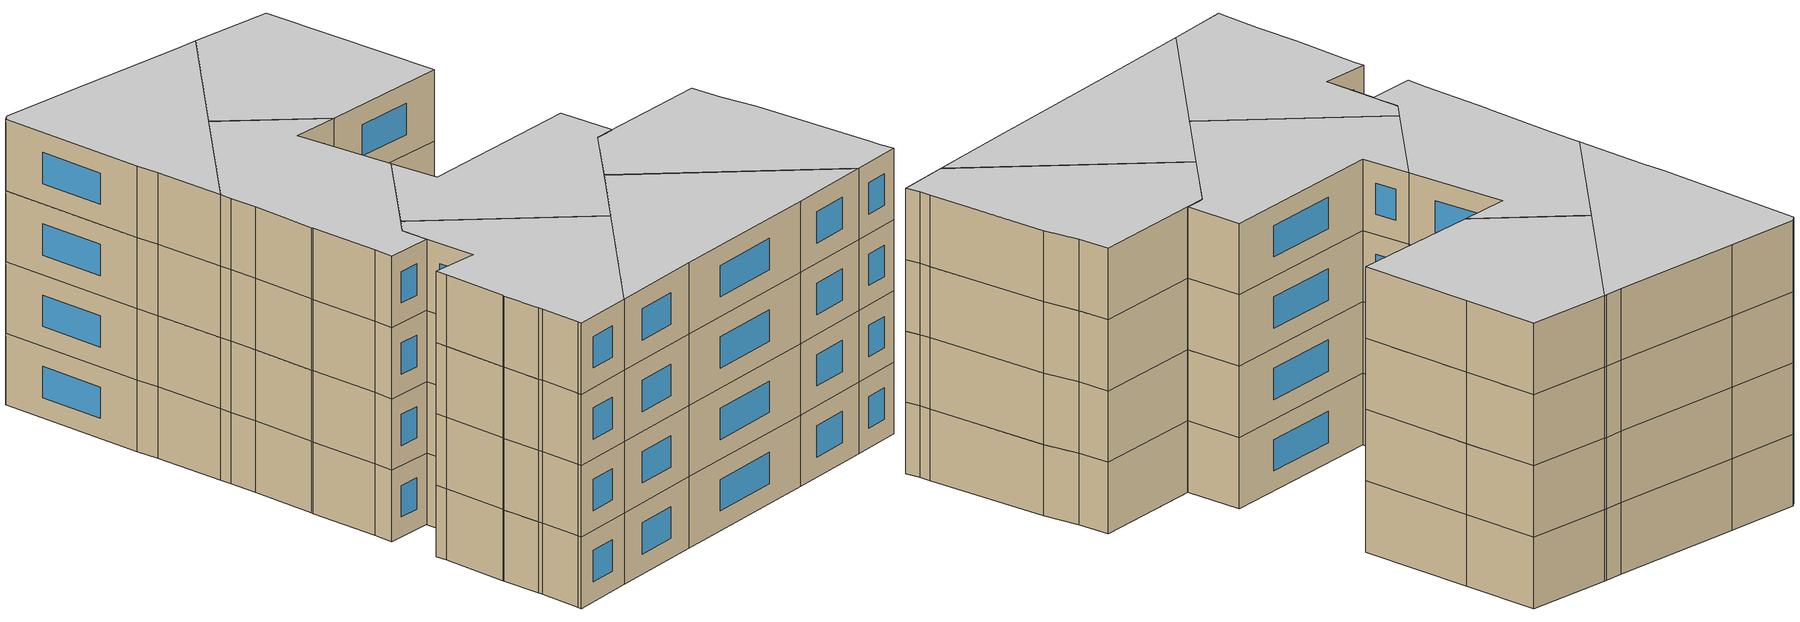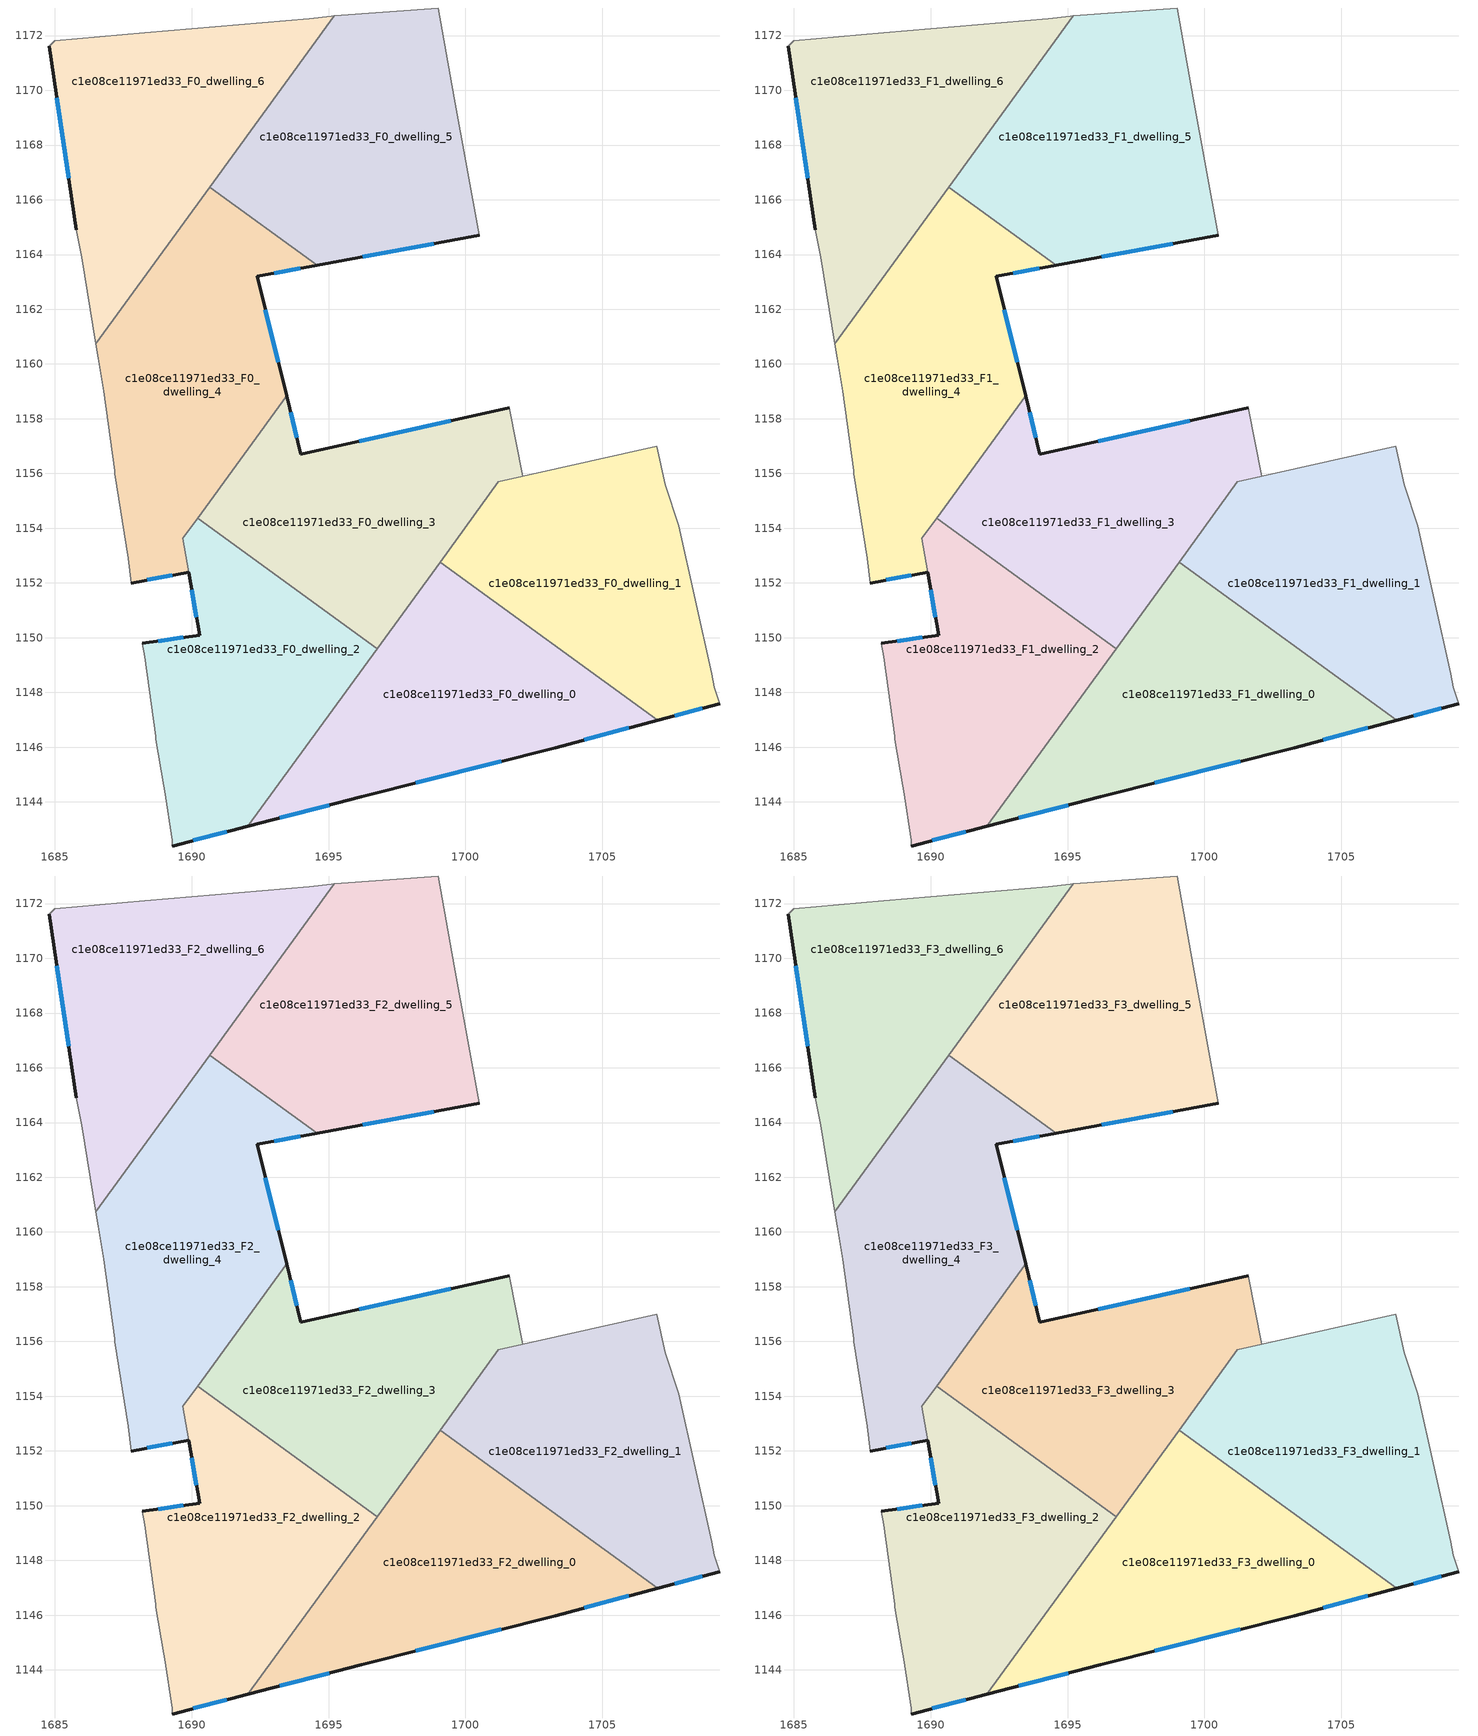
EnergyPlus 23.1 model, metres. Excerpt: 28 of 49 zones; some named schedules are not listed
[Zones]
c1e08ce11971ed33_F0_dwelling_0
 floor ground (EU_floor_Construction): 1707.02,1146.98 1703.29,1145.99 1696.19,1144.19 1692.05,1143.11 1699.07,1152.76 z0
 wall outside (EU_wall_Construction): 1692.05,1143.11 1696.19,1144.19 1703.29,1145.99 1707.02,1146.98 z0:3
 wall to c1e08ce11971ed33_F0_dwelling_1 (EU_wall_Construction): 1707.02,1146.98 1699.07,1152.76 z0:3
 wall to c1e08ce11971ed33_F0_dwelling_2 (EU_wall_Construction): 1696.77,1149.6 1692.05,1143.11 z0:3
 wall to c1e08ce11971ed33_F0_dwelling_3 (EU_wall_Construction): 1699.07,1152.76 1696.77,1149.6 z0:3
 window (EU_Window_Construction): 1693.21,1143.41 1695.03,1143.89 / 1704.33,1146.27 1705.97,1146.7 / 1698.18,1144.69 1701.3,1145.48 z0.84:2.16
c1e08ce11971ed33_F0_dwelling_1
 floor ground (EU_floor_Construction): 1707,1156.99 1707.3,1155.59 1707.8,1154.09 1709,1148.69 1709.1,1148.19 1709.3,1147.59 1707.02,1146.98 1699.07,1152.76 1701.2,1155.69 z0
 wall outside (EU_wall_Construction): 1707.02,1146.98 1709.3,1147.59 z0:3
 wall to c1e08ce11971ed33_F0_dwelling_3 (EU_wall_Construction): 1702.09,1155.89 1701.21,1155.7 / 1701.2,1155.69 1699.07,1152.76 z0:3
 wall adiabatic (EU_wall_Construction): 1709.3,1147.59 1709.1,1148.19 1709,1148.69 1707.8,1154.09 1707.3,1155.59 1707,1156.99 1702.1,1155.9 z0:3
 window (EU_Window_Construction): 1707.66,1147.15 1708.66,1147.42 z0.84:2.16
c1e08ce11971ed33_F0_dwelling_2
 floor ground (EU_floor_Construction): 1696.77,1149.6 1692.05,1143.11 1689.28,1142.39 1689.28,1142.59 1689.01,1144.38 1688.98,1144.59 1688.68,1146.29 1688.68,1146.39 1688.28,1149.29 1688.18,1149.79 1690.28,1150.09 1689.88,1152.39 1689.67,1153.63 1690.21,1154.37 z0
 wall outside (EU_wall_Construction): 1689.88,1152.39 1690.28,1150.09 1688.18,1149.79 / 1689.28,1142.39 1692.05,1143.11 z0:3
 wall adiabatic (EU_wall_Construction): 1688.18,1149.79 1688.28,1149.29 1688.68,1146.39 1688.68,1146.29 1688.98,1144.59 1689.01,1144.38 1689.28,1142.59 1689.28,1142.39 z0:3
 wall to c1e08ce11971ed33_F0_dwelling_3 (EU_wall_Construction): 1696.77,1149.6 1690.21,1154.37 z0:3
 wall to c1e08ce11971ed33_F0_dwelling_4 (EU_wall_Construction): 1690.21,1154.37 1689.67,1153.63 1689.88,1152.4 z0:3
 window (EU_Window_Construction): 1689.69,1150.01 1688.77,1149.88 / 1690,1151.75 1690.17,1150.74 / 1690.06,1142.59 1691.27,1142.91 z0.84:2.16
c1e08ce11971ed33_F0_dwelling_3
 floor ground (EU_floor_Construction): 1701.59,1158.4 1702.09,1155.89 1701.21,1155.7 1696.77,1149.6 1690.21,1154.37 1693.46,1158.84 1693.99,1156.7 z0
 wall outside (EU_wall_Construction): 1701.59,1158.4 1693.99,1156.7 1693.46,1158.84 z0:3
 wall adiabatic (EU_wall_Construction): 1702.09,1155.89 1701.59,1158.4 z0:3
 wall to c1e08ce11971ed33_F0_dwelling_4 (EU_wall_Construction): 1693.46,1158.84 1690.21,1154.37 z0:3
 window (EU_Window_Construction): 1693.84,1157.3 1693.61,1158.24 / 1699.46,1157.92 1696.12,1157.17 z0.84:2.16
c1e08ce11971ed33_F0_dwelling_4
 floor ground (EU_floor_Construction): 1694.58,1163.61 1692.39,1163.2 1693.46,1158.84 1689.67,1153.63 1689.88,1152.4 1687.78,1152 1687.68,1152.9 1687.18,1156 1687.18,1156.1 1686.78,1159 1686.58,1160.2 1686.5,1160.74 1690.66,1166.46 z0
 wall outside (EU_wall_Construction): 1693.46,1158.84 1692.39,1163.2 1694.58,1163.61 / 1687.78,1152 1689.88,1152.4 z0:3
 wall adiabatic (EU_wall_Construction): 1686.5,1160.74 1686.58,1160.2 1686.78,1159 1687.18,1156.1 1687.18,1156 1687.68,1152.9 1687.78,1152 z0:3
 wall to c1e08ce11971ed33_F0_dwelling_5 (EU_wall_Construction): 1694.58,1163.61 1690.66,1166.46 z0:3
 wall to c1e08ce11971ed33_F0_dwelling_6 (EU_wall_Construction): 1690.66,1166.46 1686.5,1160.74 z0:3
 window (EU_Window_Construction): 1693,1163.32 1693.97,1163.49 / 1693.16,1160.06 1692.69,1161.98 / 1688.37,1152.11 1689.29,1152.28 z0.84:2.16
c1e08ce11971ed33_F0_dwelling_5
 floor ground (EU_floor_Construction): 1699,1173.01 1699.6,1169.71 1700.49,1164.7 1694.58,1163.61 1690.66,1166.46 1695.21,1172.72 z0
 wall outside (EU_wall_Construction): 1694.58,1163.61 1700.49,1164.7 z0:3
 wall adiabatic (EU_wall_Construction): 1700.49,1164.7 1699.6,1169.71 1699,1173.01 1695.21,1172.72 z0:3
 wall to c1e08ce11971ed33_F0_dwelling_6 (EU_wall_Construction): 1695.21,1172.72 1690.66,1166.46 z0:3
 window (EU_Window_Construction): 1696.24,1163.91 1698.84,1164.39 z0.84:2.16
c1e08ce11971ed33_F0_dwelling_6
 floor ground (EU_floor_Construction): 1695.21,1172.72 1686.5,1160.74 1685.98,1163.9 1685.78,1164.91 1684.79,1171.61 1684.99,1171.81 1688.29,1172.11 1694.29,1172.61 1695.09,1172.71 z0
 wall outside (EU_wall_Construction): 1684.79,1171.61 1685.78,1164.91 z0:3
 wall adiabatic (EU_wall_Construction): 1695.21,1172.72 1695.09,1172.71 1694.29,1172.61 1688.29,1172.11 1684.99,1171.81 1684.79,1171.61 / 1685.78,1164.91 1685.98,1163.9 1686.5,1160.74 z0:3
 window (EU_Window_Construction): 1685.07,1169.73 1685.5,1166.78 z0.84:2.16
c1e08ce11971ed33_F1_dwelling_0
 floor to c1e08ce11971ed33_F0_dwelling_0 (EU_floor_Construction): 1707.02,1146.98 1703.29,1145.99 1696.19,1144.19 1692.05,1143.11 1699.07,1152.76 z3
 wall outside (EU_wall_Construction): 1692.05,1143.11 1696.19,1144.19 1703.29,1145.99 1707.02,1146.98 z3:6
 wall to c1e08ce11971ed33_F1_dwelling_1 (EU_wall_Construction): 1707.02,1146.98 1699.07,1152.76 z3:6
 wall to c1e08ce11971ed33_F1_dwelling_2 (EU_wall_Construction): 1696.77,1149.6 1692.05,1143.11 z3:6
 wall to c1e08ce11971ed33_F1_dwelling_3 (EU_wall_Construction): 1699.07,1152.76 1696.77,1149.6 z3:6
 window (EU_Window_Construction): 1693.21,1143.41 1695.03,1143.89 / 1704.33,1146.27 1705.97,1146.7 / 1698.18,1144.69 1701.3,1145.48 z3.84:5.16
c1e08ce11971ed33_F1_dwelling_1
 floor to c1e08ce11971ed33_F0_dwelling_1 (EU_floor_Construction): 1707,1156.99 1707.3,1155.59 1707.8,1154.09 1709,1148.69 1709.1,1148.19 1709.3,1147.59 1707.02,1146.98 1699.07,1152.76 1701.21,1155.7 z3
 wall outside (EU_wall_Construction): 1707.02,1146.98 1709.3,1147.59 z3:6
 wall to c1e08ce11971ed33_F1_dwelling_3 (EU_wall_Construction): 1702.09,1155.89 1701.21,1155.7 / 1701.2,1155.69 1699.07,1152.76 z3:6
 wall adiabatic (EU_wall_Construction): 1709.3,1147.59 1709.1,1148.19 1709,1148.69 1707.8,1154.09 1707.3,1155.59 1707,1156.99 1702.1,1155.9 z3:6
 window (EU_Window_Construction): 1707.66,1147.15 1708.66,1147.42 z3.84:5.16
c1e08ce11971ed33_F1_dwelling_2
 floor to c1e08ce11971ed33_F0_dwelling_2 (EU_floor_Construction): 1696.77,1149.6 1692.05,1143.11 1689.28,1142.39 1689.28,1142.59 1689.01,1144.38 1688.98,1144.59 1688.68,1146.29 1688.68,1146.39 1688.28,1149.29 1688.18,1149.79 1690.28,1150.09 1689.88,1152.4 1689.67,1153.63 1690.21,1154.37 z3
 wall outside (EU_wall_Construction): 1689.88,1152.39 1690.28,1150.09 1688.18,1149.79 / 1689.28,1142.39 1692.05,1143.11 z3:6
 wall adiabatic (EU_wall_Construction): 1688.18,1149.79 1688.28,1149.29 1688.68,1146.39 1688.68,1146.29 1688.98,1144.59 1689.01,1144.38 1689.28,1142.59 1689.28,1142.39 z3:6
 wall to c1e08ce11971ed33_F1_dwelling_3 (EU_wall_Construction): 1696.77,1149.6 1690.21,1154.37 z3:6
 wall to c1e08ce11971ed33_F1_dwelling_4 (EU_wall_Construction): 1690.21,1154.37 1689.67,1153.63 1689.88,1152.4 z3:6
 window (EU_Window_Construction): 1689.69,1150.01 1688.77,1149.88 / 1690,1151.75 1690.17,1150.74 / 1690.06,1142.59 1691.27,1142.91 z3.84:5.16
c1e08ce11971ed33_F1_dwelling_3
 floor to c1e08ce11971ed33_F0_dwelling_3 (EU_floor_Construction): 1701.59,1158.4 1702.09,1155.89 1701.21,1155.7 1696.77,1149.6 1690.21,1154.37 1693.46,1158.84 1693.99,1156.7 z3
 wall outside (EU_wall_Construction): 1701.59,1158.4 1693.99,1156.7 1693.46,1158.84 z3:6
 wall adiabatic (EU_wall_Construction): 1702.09,1155.89 1701.59,1158.4 z3:6
 wall to c1e08ce11971ed33_F1_dwelling_4 (EU_wall_Construction): 1693.46,1158.84 1690.21,1154.37 z3:6
 window (EU_Window_Construction): 1693.84,1157.3 1693.61,1158.24 / 1699.46,1157.92 1696.12,1157.17 z3.84:5.16
c1e08ce11971ed33_F1_dwelling_4
 floor to c1e08ce11971ed33_F0_dwelling_4 (EU_floor_Construction): 1694.58,1163.61 1692.39,1163.2 1693.46,1158.84 1689.67,1153.63 1689.88,1152.4 1687.78,1152 1687.68,1152.9 1687.18,1156 1687.18,1156.1 1686.78,1159 1686.58,1160.2 1686.5,1160.74 1690.66,1166.46 z3
 wall outside (EU_wall_Construction): 1693.46,1158.84 1692.39,1163.2 1694.58,1163.61 / 1687.78,1152 1689.88,1152.4 z3:6
 wall adiabatic (EU_wall_Construction): 1686.5,1160.74 1686.58,1160.2 1686.78,1159 1687.18,1156.1 1687.18,1156 1687.68,1152.9 1687.78,1152 z3:6
 wall to c1e08ce11971ed33_F1_dwelling_5 (EU_wall_Construction): 1694.58,1163.61 1690.66,1166.46 z3:6
 wall to c1e08ce11971ed33_F1_dwelling_6 (EU_wall_Construction): 1690.66,1166.46 1686.5,1160.74 z3:6
 window (EU_Window_Construction): 1693,1163.32 1693.97,1163.49 / 1693.16,1160.06 1692.69,1161.98 / 1688.37,1152.11 1689.29,1152.28 z3.84:5.16
c1e08ce11971ed33_F1_dwelling_5
 floor to c1e08ce11971ed33_F0_dwelling_5 (EU_floor_Construction): 1699,1173.01 1699.6,1169.71 1700.49,1164.7 1694.58,1163.61 1690.66,1166.46 1695.21,1172.72 z3
 wall outside (EU_wall_Construction): 1694.58,1163.61 1700.49,1164.7 z3:6
 wall adiabatic (EU_wall_Construction): 1700.49,1164.7 1699.6,1169.71 1699,1173.01 1695.21,1172.72 z3:6
 wall to c1e08ce11971ed33_F1_dwelling_6 (EU_wall_Construction): 1695.21,1172.72 1690.66,1166.46 z3:6
 window (EU_Window_Construction): 1696.24,1163.91 1698.84,1164.39 z3.84:5.16
c1e08ce11971ed33_F1_dwelling_6
 floor to c1e08ce11971ed33_F0_dwelling_6 (EU_floor_Construction): 1695.21,1172.72 1686.5,1160.74 1685.98,1163.9 1685.78,1164.91 1684.79,1171.61 1684.99,1171.81 1688.29,1172.11 1694.29,1172.61 1695.09,1172.71 z3
 wall outside (EU_wall_Construction): 1684.79,1171.61 1685.78,1164.91 z3:6
 wall adiabatic (EU_wall_Construction): 1695.21,1172.72 1695.09,1172.71 1694.29,1172.61 1688.29,1172.11 1684.99,1171.81 1684.79,1171.61 / 1685.78,1164.91 1685.98,1163.9 1686.5,1160.74 z3:6
 window (EU_Window_Construction): 1685.07,1169.73 1685.5,1166.78 z3.84:5.16
c1e08ce11971ed33_F2_dwelling_0
 floor to c1e08ce11971ed33_F1_dwelling_0 (EU_floor_Construction): 1707.02,1146.98 1703.29,1145.99 1696.19,1144.19 1692.05,1143.11 1699.07,1152.76 z6
 wall outside (EU_wall_Construction): 1692.05,1143.11 1696.19,1144.19 1703.29,1145.99 1707.02,1146.98 z6:9
 wall to c1e08ce11971ed33_F2_dwelling_1 (EU_wall_Construction): 1707.02,1146.98 1699.07,1152.76 z6:9
 wall to c1e08ce11971ed33_F2_dwelling_2 (EU_wall_Construction): 1696.77,1149.6 1692.05,1143.11 z6:9
 wall to c1e08ce11971ed33_F2_dwelling_3 (EU_wall_Construction): 1699.07,1152.76 1696.77,1149.6 z6:9
 window (EU_Window_Construction): 1693.21,1143.41 1695.03,1143.89 / 1704.33,1146.27 1705.97,1146.7 / 1698.18,1144.69 1701.3,1145.48 z6.84:8.16
c1e08ce11971ed33_F2_dwelling_1
 floor to c1e08ce11971ed33_F1_dwelling_1 (EU_floor_Construction): 1707,1156.99 1707.3,1155.59 1707.8,1154.09 1709,1148.69 1709.1,1148.19 1709.3,1147.59 1707.02,1146.98 1699.07,1152.76 1701.21,1155.7 z6
 wall outside (EU_wall_Construction): 1707.02,1146.98 1709.3,1147.59 z6:9
 wall to c1e08ce11971ed33_F2_dwelling_3 (EU_wall_Construction): 1702.09,1155.89 1701.21,1155.7 / 1701.2,1155.69 1699.07,1152.76 z6:9
 wall adiabatic (EU_wall_Construction): 1709.3,1147.59 1709.1,1148.19 1709,1148.69 1707.8,1154.09 1707.3,1155.59 1707,1156.99 1702.1,1155.9 z6:9
 window (EU_Window_Construction): 1707.66,1147.15 1708.66,1147.42 z6.84:8.16
c1e08ce11971ed33_F2_dwelling_2
 floor to c1e08ce11971ed33_F1_dwelling_2 (EU_floor_Construction): 1696.77,1149.6 1692.05,1143.11 1689.28,1142.39 1689.28,1142.59 1689.01,1144.38 1688.98,1144.59 1688.68,1146.29 1688.68,1146.39 1688.28,1149.29 1688.18,1149.79 1690.28,1150.09 1689.88,1152.4 1689.67,1153.63 1690.21,1154.37 z6
 wall outside (EU_wall_Construction): 1689.88,1152.39 1690.28,1150.09 1688.18,1149.79 / 1689.28,1142.39 1692.05,1143.11 z6:9
 wall adiabatic (EU_wall_Construction): 1688.18,1149.79 1688.28,1149.29 1688.68,1146.39 1688.68,1146.29 1688.98,1144.59 1689.01,1144.38 1689.28,1142.59 1689.28,1142.39 z6:9
 wall to c1e08ce11971ed33_F2_dwelling_3 (EU_wall_Construction): 1696.77,1149.6 1690.21,1154.37 z6:9
 wall to c1e08ce11971ed33_F2_dwelling_4 (EU_wall_Construction): 1690.21,1154.37 1689.67,1153.63 1689.88,1152.4 z6:9
 window (EU_Window_Construction): 1689.69,1150.01 1688.77,1149.88 / 1690,1151.75 1690.17,1150.74 / 1690.06,1142.59 1691.27,1142.91 z6.84:8.16
c1e08ce11971ed33_F2_dwelling_3
 floor to c1e08ce11971ed33_F1_dwelling_3 (EU_floor_Construction): 1701.59,1158.4 1702.09,1155.89 1701.21,1155.7 1696.77,1149.6 1690.21,1154.37 1693.46,1158.84 1693.99,1156.7 z6
 wall outside (EU_wall_Construction): 1701.59,1158.4 1693.99,1156.7 1693.46,1158.84 z6:9
 wall adiabatic (EU_wall_Construction): 1702.09,1155.89 1701.59,1158.4 z6:9
 wall to c1e08ce11971ed33_F2_dwelling_4 (EU_wall_Construction): 1693.46,1158.84 1690.21,1154.37 z6:9
 window (EU_Window_Construction): 1693.84,1157.3 1693.61,1158.24 / 1699.46,1157.92 1696.12,1157.17 z6.84:8.16
c1e08ce11971ed33_F2_dwelling_4
 floor to c1e08ce11971ed33_F1_dwelling_4 (EU_floor_Construction): 1694.58,1163.61 1692.39,1163.2 1693.46,1158.84 1689.67,1153.63 1689.88,1152.4 1687.78,1152 1687.68,1152.9 1687.18,1156 1687.18,1156.1 1686.78,1159 1686.58,1160.2 1686.5,1160.74 1690.66,1166.46 z6
 wall outside (EU_wall_Construction): 1693.46,1158.84 1692.39,1163.2 1694.58,1163.61 / 1687.78,1152 1689.88,1152.4 z6:9
 wall adiabatic (EU_wall_Construction): 1686.5,1160.74 1686.58,1160.2 1686.78,1159 1687.18,1156.1 1687.18,1156 1687.68,1152.9 1687.78,1152 z6:9
 wall to c1e08ce11971ed33_F2_dwelling_5 (EU_wall_Construction): 1694.58,1163.61 1690.66,1166.46 z6:9
 wall to c1e08ce11971ed33_F2_dwelling_6 (EU_wall_Construction): 1690.66,1166.46 1686.5,1160.74 z6:9
 window (EU_Window_Construction): 1693,1163.32 1693.97,1163.49 / 1693.16,1160.06 1692.69,1161.98 / 1688.37,1152.11 1689.29,1152.28 z6.84:8.16
c1e08ce11971ed33_F2_dwelling_5
 floor to c1e08ce11971ed33_F1_dwelling_5 (EU_floor_Construction): 1699,1173.01 1699.6,1169.71 1700.49,1164.7 1694.58,1163.61 1690.66,1166.46 1695.21,1172.72 z6
 wall outside (EU_wall_Construction): 1694.58,1163.61 1700.49,1164.7 z6:9
 wall adiabatic (EU_wall_Construction): 1700.49,1164.7 1699.6,1169.71 1699,1173.01 1695.21,1172.72 z6:9
 wall to c1e08ce11971ed33_F2_dwelling_6 (EU_wall_Construction): 1695.21,1172.72 1690.66,1166.46 z6:9
 window (EU_Window_Construction): 1696.24,1163.91 1698.84,1164.39 z6.84:8.16
c1e08ce11971ed33_F2_dwelling_6
 floor to c1e08ce11971ed33_F1_dwelling_6 (EU_floor_Construction): 1695.21,1172.72 1686.5,1160.74 1685.98,1163.9 1685.78,1164.91 1684.79,1171.61 1684.99,1171.81 1688.29,1172.11 1694.29,1172.61 1695.09,1172.71 z6
 wall outside (EU_wall_Construction): 1684.79,1171.61 1685.78,1164.91 z6:9
 wall adiabatic (EU_wall_Construction): 1695.21,1172.72 1695.09,1172.71 1694.29,1172.61 1688.29,1172.11 1684.99,1171.81 1684.79,1171.61 / 1685.78,1164.91 1685.98,1163.9 1686.5,1160.74 z6:9
 window (EU_Window_Construction): 1685.07,1169.73 1685.5,1166.78 z6.84:8.16
c1e08ce11971ed33_F3_dwelling_0
 floor to c1e08ce11971ed33_F2_dwelling_0 (EU_floor_Construction): 1707.02,1146.98 1703.29,1145.99 1696.19,1144.19 1692.05,1143.11 1699.07,1152.76 z9
 wall outside (EU_wall_Construction): 1692.05,1143.11 1696.19,1144.19 1703.29,1145.99 1707.02,1146.98 z9:12
 wall to c1e08ce11971ed33_F3_dwelling_1 (EU_wall_Construction): 1707.02,1146.98 1699.07,1152.76 z9:12
 wall to c1e08ce11971ed33_F3_dwelling_2 (EU_wall_Construction): 1696.77,1149.6 1692.05,1143.11 z9:12
 wall to c1e08ce11971ed33_F3_dwelling_3 (EU_wall_Construction): 1699.07,1152.76 1696.77,1149.6 z9:12
 window (EU_Window_Construction): 1693.21,1143.41 1695.03,1143.89 / 1704.33,1146.27 1705.97,1146.7 / 1698.18,1144.69 1701.3,1145.48 z9.84:11.16
 ceiling to c1e08ce11971ed33_F4_dwelling_0 (EU_floor_Construction): 1707.02,1146.98 1699.07,1152.76 1692.05,1143.11 1696.19,1144.19 1703.29,1145.99 z12
c1e08ce11971ed33_F3_dwelling_1
 floor to c1e08ce11971ed33_F2_dwelling_1 (EU_floor_Construction): 1707,1156.99 1707.3,1155.59 1707.8,1154.09 1709,1148.69 1709.1,1148.19 1709.3,1147.59 1707.02,1146.98 1699.07,1152.76 1701.21,1155.7 z9
 wall outside (EU_wall_Construction): 1707.02,1146.98 1709.3,1147.59 z9:12
 wall to c1e08ce11971ed33_F3_dwelling_3 (EU_wall_Construction): 1702.09,1155.89 1701.21,1155.7 / 1701.2,1155.69 1699.07,1152.76 z9:12
 wall adiabatic (EU_wall_Construction): 1709.3,1147.59 1709.1,1148.19 1709,1148.69 1707.8,1154.09 1707.3,1155.59 1707,1156.99 1702.1,1155.9 z9:12
 window (EU_Window_Construction): 1707.66,1147.15 1708.66,1147.42 z9.84:11.16
 ceiling to c1e08ce11971ed33_F4_dwelling_1 (EU_floor_Construction): 1709.3,1147.59 1709.1,1148.19 1709,1148.69 1707.8,1154.09 1707.3,1155.59 1707,1156.99 1701.21,1155.7 1699.07,1152.76 1707.02,1146.98 z12
c1e08ce11971ed33_F3_dwelling_2
 floor to c1e08ce11971ed33_F2_dwelling_2 (EU_floor_Construction): 1696.77,1149.6 1692.05,1143.11 1689.28,1142.39 1689.28,1142.59 1689.01,1144.38 1688.98,1144.59 1688.68,1146.29 1688.68,1146.39 1688.28,1149.29 1688.18,1149.79 1690.28,1150.09 1689.88,1152.4 1689.67,1153.63 1690.21,1154.37 z9
 wall outside (EU_wall_Construction): 1689.88,1152.39 1690.28,1150.09 1688.18,1149.79 / 1689.28,1142.39 1692.05,1143.11 z9:12
 wall adiabatic (EU_wall_Construction): 1688.18,1149.79 1688.28,1149.29 1688.68,1146.39 1688.68,1146.29 1688.98,1144.59 1689.01,1144.38 1689.28,1142.59 1689.28,1142.39 z9:12
 wall to c1e08ce11971ed33_F3_dwelling_3 (EU_wall_Construction): 1696.77,1149.6 1690.21,1154.37 z9:12
 wall to c1e08ce11971ed33_F3_dwelling_4 (EU_wall_Construction): 1690.21,1154.37 1689.67,1153.63 1689.88,1152.4 z9:12
 window (EU_Window_Construction): 1689.69,1150.01 1688.77,1149.88 / 1690,1151.75 1690.17,1150.74 / 1690.06,1142.59 1691.27,1142.91 z9.84:11.16
 ceiling to c1e08ce11971ed33_F4_dwelling_2 (EU_floor_Construction): 1692.05,1143.11 1696.77,1149.6 1690.21,1154.37 1689.67,1153.63 1689.88,1152.4 1690.28,1150.09 1688.18,1149.79 1688.28,1149.29 1688.68,1146.39 1688.68,1146.29 1688.98,1144.59 1689.01,1144.38 1689.28,1142.59 1689.28,1142.39 z12
c1e08ce11971ed33_F3_dwelling_3
 floor to c1e08ce11971ed33_F2_dwelling_3 (EU_floor_Construction): 1701.59,1158.4 1702.09,1155.89 1701.21,1155.7 1696.77,1149.6 1690.21,1154.37 1693.46,1158.84 1693.99,1156.7 z9
 wall outside (EU_wall_Construction): 1701.59,1158.4 1693.99,1156.7 1693.46,1158.84 z9:12
 wall adiabatic (EU_wall_Construction): 1702.09,1155.89 1701.59,1158.4 z9:12
 wall to c1e08ce11971ed33_F3_dwelling_4 (EU_wall_Construction): 1693.46,1158.84 1690.21,1154.37 z9:12
 window (EU_Window_Construction): 1693.84,1157.3 1693.61,1158.24 / 1699.46,1157.92 1696.12,1157.17 z9.84:11.16
 ceiling to c1e08ce11971ed33_F4_dwelling_3 (EU_floor_Construction): 1696.77,1149.6 1701.21,1155.7 1702.09,1155.89 1701.59,1158.4 1693.99,1156.7 1693.46,1158.84 1690.21,1154.37 z12
c1e08ce11971ed33_F3_dwelling_4
 floor to c1e08ce11971ed33_F2_dwelling_4 (EU_floor_Construction): 1694.58,1163.61 1692.39,1163.2 1693.46,1158.84 1689.67,1153.63 1689.88,1152.4 1687.78,1152 1687.68,1152.9 1687.18,1156 1687.18,1156.1 1686.78,1159 1686.58,1160.2 1686.5,1160.74 1690.66,1166.46 z9
 wall outside (EU_wall_Construction): 1693.46,1158.84 1692.39,1163.2 1694.58,1163.61 / 1687.78,1152 1689.88,1152.4 z9:12
 wall adiabatic (EU_wall_Construction): 1686.5,1160.74 1686.58,1160.2 1686.78,1159 1687.18,1156.1 1687.18,1156 1687.68,1152.9 1687.78,1152 z9:12
 wall to c1e08ce11971ed33_F3_dwelling_5 (EU_wall_Construction): 1694.58,1163.61 1690.66,1166.46 z9:12
 wall to c1e08ce11971ed33_F3_dwelling_6 (EU_wall_Construction): 1690.66,1166.46 1686.5,1160.74 z9:12
 window (EU_Window_Construction): 1693,1163.32 1693.97,1163.49 / 1693.16,1160.06 1692.69,1161.98 / 1688.37,1152.11 1689.29,1152.28 z9.84:11.16
 ceiling to c1e08ce11971ed33_F4_dwelling_4 (EU_floor_Construction): 1689.88,1152.4 1689.67,1153.63 1693.46,1158.84 1692.39,1163.2 1694.58,1163.61 1690.66,1166.46 1686.5,1160.74 1686.58,1160.2 1686.78,1159 1687.18,1156.1 1687.18,1156 1687.68,1152.9 1687.78,1152 z12
c1e08ce11971ed33_F3_dwelling_5
 floor to c1e08ce11971ed33_F2_dwelling_5 (EU_floor_Construction): 1699,1173.01 1699.6,1169.71 1700.49,1164.7 1694.58,1163.61 1690.66,1166.46 1695.21,1172.72 z9
 wall outside (EU_wall_Construction): 1694.58,1163.61 1700.49,1164.7 z9:12
 wall adiabatic (EU_wall_Construction): 1700.49,1164.7 1699.6,1169.71 1699,1173.01 1695.21,1172.72 z9:12
 wall to c1e08ce11971ed33_F3_dwelling_6 (EU_wall_Construction): 1695.21,1172.72 1690.66,1166.46 z9:12
 window (EU_Window_Construction): 1696.24,1163.91 1698.84,1164.39 z9.84:11.16
 ceiling to c1e08ce11971ed33_F4_dwelling_5 (EU_floor_Construction): 1700.49,1164.7 1699.6,1169.71 1699,1173.01 1695.21,1172.72 1690.66,1166.46 1694.58,1163.61 z12
c1e08ce11971ed33_F3_dwelling_6
 floor to c1e08ce11971ed33_F2_dwelling_6 (EU_floor_Construction): 1695.21,1172.72 1686.5,1160.74 1685.98,1163.9 1685.78,1164.91 1684.79,1171.61 1684.99,1171.81 1688.29,1172.11 1694.29,1172.61 1695.09,1172.71 z9
 wall outside (EU_wall_Construction): 1684.79,1171.61 1685.78,1164.91 z9:12
 wall adiabatic (EU_wall_Construction): 1695.21,1172.72 1695.09,1172.71 1694.29,1172.61 1688.29,1172.11 1684.99,1171.81 1684.79,1171.61 / 1685.78,1164.91 1685.98,1163.9 1686.5,1160.74 z9:12
 window (EU_Window_Construction): 1685.07,1169.73 1685.5,1166.78 z9.84:11.16
 ceiling to c1e08ce11971ed33_F4_dwelling_6 (EU_floor_Construction): 1686.5,1160.74 1695.21,1172.72 1695.09,1172.71 1694.29,1172.61 1688.29,1172.11 1684.99,1171.81 1684.79,1171.61 1685.78,1164.91 1685.98,1163.9 z12
[Building]
EU S2 Campaign: North Axis=0; Terrain=City; Solar Distribution=FullExterior
[Site:Location]
Lyon-Bron: Latitude=45.75; Longitude=5; Time Zone=1; Elevation=198
[SizingPeriod:WeatherFileDays]
AnnualSizingPeriod: Begin Month=1; Begin Day of Month=1; End Month=12; End Day of Month=31; Day of Week for Start Day=Monday; Use Weather File Daylight Saving Period=No; Use Weather File Rain and Snow Indicators=No
[MATERIAL]
EU_InternalMass_Material: Roughness=MediumRough; Thickness=0.1; Conductivity=1; Density=1800; Specific Heat=900; Thermal Absorptance=0.9; Solar Absorptance=0.7; Visible Absorptance=0.7
[MATERIAL:NOMASS] Roughness=MediumRough; Thermal Absorptance=0.9; Solar Absorptance=0.7; Visible Absorptance=0.7
Name | Thermal Resistance
EU_wall_NoMass | 0.776494
EU_floor_NoMass | 0.421597
[WINDOWMATERIAL:SIMPLEGLAZINGSYSTEM]
EU_Window_SimpleGlazing: UFactor=4.24961; Solar Heat Gain Coefficient=0.83; Visible Transmittance=0.83
[CONSTRUCTION]
EU_wall_Construction: EU_wall_NoMass
EU_floor_Construction: EU_floor_NoMass
EU_Window_Construction: EU_Window_SimpleGlazing
EU_InternalMass_Construction: EU_InternalMass_Material
[ZONE] Type=1; Multiplier=1; Ceiling Height=autocalculate; Floor Area=autocalculate; Part of Total Floor Area=Yes
Name | Volume
c1e08ce11971ed33_F0_dwelling_0; c1e08ce11971ed33_F1_dwelling_0; c1e08ce11971ed33_F2_dwelling_0; c1e08ce11971ed33_F3_dwelling_0 | 176.262
c1e08ce11971ed33_F0_dwelling_1 | 175.145
c1e08ce11971ed33_F1_dwelling_1; c1e08ce11971ed33_F2_dwelling_1; c1e08ce11971ed33_F3_dwelling_1 | 175.173
c1e08ce11971ed33_F0_dwelling_2; c1e08ce11971ed33_F1_dwelling_2; c1e08ce11971ed33_F2_dwelling_2; c1e08ce11971ed33_F3_dwelling_2 | 166.253
c1e08ce11971ed33_F0_dwelling_3; c1e08ce11971ed33_F1_dwelling_3; c1e08ce11971ed33_F2_dwelling_3; c1e08ce11971ed33_F3_dwelling_3 | 169.833
c1e08ce11971ed33_F0_dwelling_4; c1e08ce11971ed33_F1_dwelling_4; c1e08ce11971ed33_F2_dwelling_4; c1e08ce11971ed33_F3_dwelling_4 | 186.286
c1e08ce11971ed33_F0_dwelling_5; c1e08ce11971ed33_F1_dwelling_5; c1e08ce11971ed33_F2_dwelling_5; c1e08ce11971ed33_F3_dwelling_5 | 183.854
c1e08ce11971ed33_F0_dwelling_6; c1e08ce11971ed33_F1_dwelling_6; c1e08ce11971ed33_F2_dwelling_6; c1e08ce11971ed33_F3_dwelling_6 | 176.271
[INTERNALMASS] Construction=EU_InternalMass_Construction
Name | Zone or ZoneList | Surface Area
c1e08ce11971ed33_F0_dwelling_0_EU_InternalMass | c1e08ce11971ed33_F0_dwelling_0 | 58.753
c1e08ce11971ed33_F0_dwelling_1_EU_InternalMass | c1e08ce11971ed33_F0_dwelling_1 | 58.392
c1e08ce11971ed33_F0_dwelling_2_EU_InternalMass | c1e08ce11971ed33_F0_dwelling_2 | 55.4199
c1e08ce11971ed33_F0_dwelling_3_EU_InternalMass | c1e08ce11971ed33_F0_dwelling_3 | 56.6101
c1e08ce11971ed33_F0_dwelling_4_EU_InternalMass | c1e08ce11971ed33_F0_dwelling_4 | 62.0952
c1e08ce11971ed33_F0_dwelling_5_EU_InternalMass | c1e08ce11971ed33_F0_dwelling_5 | 61.2853
c1e08ce11971ed33_F0_dwelling_6_EU_InternalMass | c1e08ce11971ed33_F0_dwelling_6 | 58.7572
c1e08ce11971ed33_F1_dwelling_0_EU_InternalMass | c1e08ce11971ed33_F1_dwelling_0 | 58.753
c1e08ce11971ed33_F1_dwelling_1_EU_InternalMass | c1e08ce11971ed33_F1_dwelling_1 | 58.392
c1e08ce11971ed33_F1_dwelling_2_EU_InternalMass | c1e08ce11971ed33_F1_dwelling_2 | 55.4199
c1e08ce11971ed33_F1_dwelling_3_EU_InternalMass | c1e08ce11971ed33_F1_dwelling_3 | 56.6101
c1e08ce11971ed33_F1_dwelling_4_EU_InternalMass | c1e08ce11971ed33_F1_dwelling_4 | 62.0952
c1e08ce11971ed33_F1_dwelling_5_EU_InternalMass | c1e08ce11971ed33_F1_dwelling_5 | 61.2853
c1e08ce11971ed33_F1_dwelling_6_EU_InternalMass | c1e08ce11971ed33_F1_dwelling_6 | 58.7572
c1e08ce11971ed33_F2_dwelling_0_EU_InternalMass | c1e08ce11971ed33_F2_dwelling_0 | 58.753
c1e08ce11971ed33_F2_dwelling_1_EU_InternalMass | c1e08ce11971ed33_F2_dwelling_1 | 58.392
c1e08ce11971ed33_F2_dwelling_2_EU_InternalMass | c1e08ce11971ed33_F2_dwelling_2 | 55.4199
c1e08ce11971ed33_F2_dwelling_3_EU_InternalMass | c1e08ce11971ed33_F2_dwelling_3 | 56.6101
c1e08ce11971ed33_F2_dwelling_4_EU_InternalMass | c1e08ce11971ed33_F2_dwelling_4 | 62.0952
c1e08ce11971ed33_F2_dwelling_5_EU_InternalMass | c1e08ce11971ed33_F2_dwelling_5 | 61.2853
c1e08ce11971ed33_F2_dwelling_6_EU_InternalMass | c1e08ce11971ed33_F2_dwelling_6 | 58.7572
c1e08ce11971ed33_F3_dwelling_0_EU_InternalMass | c1e08ce11971ed33_F3_dwelling_0 | 58.753
c1e08ce11971ed33_F3_dwelling_1_EU_InternalMass | c1e08ce11971ed33_F3_dwelling_1 | 58.392
c1e08ce11971ed33_F3_dwelling_2_EU_InternalMass | c1e08ce11971ed33_F3_dwelling_2 | 55.4199
c1e08ce11971ed33_F3_dwelling_3_EU_InternalMass | c1e08ce11971ed33_F3_dwelling_3 | 56.6101
c1e08ce11971ed33_F3_dwelling_4_EU_InternalMass | c1e08ce11971ed33_F3_dwelling_4 | 62.0952
c1e08ce11971ed33_F3_dwelling_5_EU_InternalMass | c1e08ce11971ed33_F3_dwelling_5 | 61.2853
c1e08ce11971ed33_F3_dwelling_6_EU_InternalMass | c1e08ce11971ed33_F3_dwelling_6 | 58.7572
[OTHEREQUIPMENT] Fuel Type=Electricity; Design Level Calculation Method=Watts/Area; Power per Zone Floor Area=1; Fraction Latent=0; Fraction Radiant=0; Fraction Lost=0; Carbon Dioxide Generation Rate=0; EndUse Subcategory=EU_Step8_InternalGains
Name | Zone or ZoneList or Space or SpaceList | Schedule
EU_Step8_InternalGain_c1e08ce11971ed33_F0_dwelling_0_f000 | c1e08ce11971ed33_F0_dwelling_0 | EU_Step8_GainSchedule_c1e08ce11971ed33_F0_dwelling_0_f000
EU_Step8_InternalGain_c1e08ce11971ed33_F0_dwelling_1_f000 | c1e08ce11971ed33_F0_dwelling_1 | EU_Step8_GainSchedule_c1e08ce11971ed33_F0_dwelling_1_f000
EU_Step8_InternalGain_c1e08ce11971ed33_F0_dwelling_2_f000 | c1e08ce11971ed33_F0_dwelling_2 | EU_Step8_GainSchedule_c1e08ce11971ed33_F0_dwelling_2_f000
EU_Step8_InternalGain_c1e08ce11971ed33_F0_dwelling_3_f000 | c1e08ce11971ed33_F0_dwelling_3 | EU_Step8_GainSchedule_c1e08ce11971ed33_F0_dwelling_3_f000
EU_Step8_InternalGain_c1e08ce11971ed33_F0_dwelling_4_f000 | c1e08ce11971ed33_F0_dwelling_4 | EU_Step8_GainSchedule_c1e08ce11971ed33_F0_dwelling_4_f000
EU_Step8_InternalGain_c1e08ce11971ed33_F0_dwelling_5_f000 | c1e08ce11971ed33_F0_dwelling_5 | EU_Step8_GainSchedule_c1e08ce11971ed33_F0_dwelling_5_f000
EU_Step8_InternalGain_c1e08ce11971ed33_F0_dwelling_6_f000 | c1e08ce11971ed33_F0_dwelling_6 | EU_Step8_GainSchedule_c1e08ce11971ed33_F0_dwelling_6_f000
EU_Step8_InternalGain_c1e08ce11971ed33_F1_dwelling_0_f000 | c1e08ce11971ed33_F1_dwelling_0 | EU_Step8_GainSchedule_c1e08ce11971ed33_F1_dwelling_0_f000
EU_Step8_InternalGain_c1e08ce11971ed33_F1_dwelling_1_f000 | c1e08ce11971ed33_F1_dwelling_1 | EU_Step8_GainSchedule_c1e08ce11971ed33_F1_dwelling_1_f000
EU_Step8_InternalGain_c1e08ce11971ed33_F1_dwelling_2_f000 | c1e08ce11971ed33_F1_dwelling_2 | EU_Step8_GainSchedule_c1e08ce11971ed33_F1_dwelling_2_f000
EU_Step8_InternalGain_c1e08ce11971ed33_F1_dwelling_3_f000 | c1e08ce11971ed33_F1_dwelling_3 | EU_Step8_GainSchedule_c1e08ce11971ed33_F1_dwelling_3_f000
EU_Step8_InternalGain_c1e08ce11971ed33_F1_dwelling_4_f000 | c1e08ce11971ed33_F1_dwelling_4 | EU_Step8_GainSchedule_c1e08ce11971ed33_F1_dwelling_4_f000
EU_Step8_InternalGain_c1e08ce11971ed33_F1_dwelling_5_f000 | c1e08ce11971ed33_F1_dwelling_5 | EU_Step8_GainSchedule_c1e08ce11971ed33_F1_dwelling_5_f000
EU_Step8_InternalGain_c1e08ce11971ed33_F1_dwelling_6_f000 | c1e08ce11971ed33_F1_dwelling_6 | EU_Step8_GainSchedule_c1e08ce11971ed33_F1_dwelling_6_f000
EU_Step8_InternalGain_c1e08ce11971ed33_F2_dwelling_0_f000 | c1e08ce11971ed33_F2_dwelling_0 | EU_Step8_GainSchedule_c1e08ce11971ed33_F2_dwelling_0_f000
EU_Step8_InternalGain_c1e08ce11971ed33_F2_dwelling_1_f000 | c1e08ce11971ed33_F2_dwelling_1 | EU_Step8_GainSchedule_c1e08ce11971ed33_F2_dwelling_1_f000
EU_Step8_InternalGain_c1e08ce11971ed33_F2_dwelling_2_f000 | c1e08ce11971ed33_F2_dwelling_2 | EU_Step8_GainSchedule_c1e08ce11971ed33_F2_dwelling_2_f000
EU_Step8_InternalGain_c1e08ce11971ed33_F2_dwelling_3_f000 | c1e08ce11971ed33_F2_dwelling_3 | EU_Step8_GainSchedule_c1e08ce11971ed33_F2_dwelling_3_f000
EU_Step8_InternalGain_c1e08ce11971ed33_F2_dwelling_4_f000 | c1e08ce11971ed33_F2_dwelling_4 | EU_Step8_GainSchedule_c1e08ce11971ed33_F2_dwelling_4_f000
EU_Step8_InternalGain_c1e08ce11971ed33_F2_dwelling_5_f000 | c1e08ce11971ed33_F2_dwelling_5 | EU_Step8_GainSchedule_c1e08ce11971ed33_F2_dwelling_5_f000
EU_Step8_InternalGain_c1e08ce11971ed33_F2_dwelling_6_f000 | c1e08ce11971ed33_F2_dwelling_6 | EU_Step8_GainSchedule_c1e08ce11971ed33_F2_dwelling_6_f000
EU_Step8_InternalGain_c1e08ce11971ed33_F3_dwelling_0_f000 | c1e08ce11971ed33_F3_dwelling_0 | EU_Step8_GainSchedule_c1e08ce11971ed33_F3_dwelling_0_f000
EU_Step8_InternalGain_c1e08ce11971ed33_F3_dwelling_1_f000 | c1e08ce11971ed33_F3_dwelling_1 | EU_Step8_GainSchedule_c1e08ce11971ed33_F3_dwelling_1_f000
EU_Step8_InternalGain_c1e08ce11971ed33_F3_dwelling_2_f000 | c1e08ce11971ed33_F3_dwelling_2 | EU_Step8_GainSchedule_c1e08ce11971ed33_F3_dwelling_2_f000
EU_Step8_InternalGain_c1e08ce11971ed33_F3_dwelling_3_f000 | c1e08ce11971ed33_F3_dwelling_3 | EU_Step8_GainSchedule_c1e08ce11971ed33_F3_dwelling_3_f000
EU_Step8_InternalGain_c1e08ce11971ed33_F3_dwelling_4_f000 | c1e08ce11971ed33_F3_dwelling_4 | EU_Step8_GainSchedule_c1e08ce11971ed33_F3_dwelling_4_f000
EU_Step8_InternalGain_c1e08ce11971ed33_F3_dwelling_5_f000 | c1e08ce11971ed33_F3_dwelling_5 | EU_Step8_GainSchedule_c1e08ce11971ed33_F3_dwelling_5_f000
EU_Step8_InternalGain_c1e08ce11971ed33_F3_dwelling_6_f000 | c1e08ce11971ed33_F3_dwelling_6 | EU_Step8_GainSchedule_c1e08ce11971ed33_F3_dwelling_6_f000
[ZONEVENTILATION:DESIGNFLOWRATE] Schedule=EU_AlwaysOn; Design Flow Rate Calculation Method=AirChanges/Hour; Air Changes per Hour=0.693814; Ventilation Type=Natural; Fan Pressure Rise=0; Fan Total Efficiency=1; Constant Term Coefficient=1; Temperature Term Coefficient=0; Velocity Term Coefficient=0; Velocity Squared Term Coefficient=0; Minimum Indoor Temperature=-100; Maximum Indoor Temperature=100; Delta Temperature=-100; Minimum Outdoor Temperature=-100; Maximum Outdoor Temperature=100; Maximum Wind Speed=40
Name | Zone or ZoneList or Space or SpaceList
EU_ConstantAir_c1e08ce11971ed33_F0_dwelling_0 | c1e08ce11971ed33_F0_dwelling_0
EU_ConstantAir_c1e08ce11971ed33_F0_dwelling_1 | c1e08ce11971ed33_F0_dwelling_1
EU_ConstantAir_c1e08ce11971ed33_F0_dwelling_2 | c1e08ce11971ed33_F0_dwelling_2
EU_ConstantAir_c1e08ce11971ed33_F0_dwelling_3 | c1e08ce11971ed33_F0_dwelling_3
EU_ConstantAir_c1e08ce11971ed33_F0_dwelling_4 | c1e08ce11971ed33_F0_dwelling_4
EU_ConstantAir_c1e08ce11971ed33_F0_dwelling_5 | c1e08ce11971ed33_F0_dwelling_5
EU_ConstantAir_c1e08ce11971ed33_F0_dwelling_6 | c1e08ce11971ed33_F0_dwelling_6
EU_ConstantAir_c1e08ce11971ed33_F1_dwelling_0 | c1e08ce11971ed33_F1_dwelling_0
EU_ConstantAir_c1e08ce11971ed33_F1_dwelling_1 | c1e08ce11971ed33_F1_dwelling_1
EU_ConstantAir_c1e08ce11971ed33_F1_dwelling_2 | c1e08ce11971ed33_F1_dwelling_2
EU_ConstantAir_c1e08ce11971ed33_F1_dwelling_3 | c1e08ce11971ed33_F1_dwelling_3
EU_ConstantAir_c1e08ce11971ed33_F1_dwelling_4 | c1e08ce11971ed33_F1_dwelling_4
EU_ConstantAir_c1e08ce11971ed33_F1_dwelling_5 | c1e08ce11971ed33_F1_dwelling_5
EU_ConstantAir_c1e08ce11971ed33_F1_dwelling_6 | c1e08ce11971ed33_F1_dwelling_6
EU_ConstantAir_c1e08ce11971ed33_F2_dwelling_0 | c1e08ce11971ed33_F2_dwelling_0
EU_ConstantAir_c1e08ce11971ed33_F2_dwelling_1 | c1e08ce11971ed33_F2_dwelling_1
EU_ConstantAir_c1e08ce11971ed33_F2_dwelling_2 | c1e08ce11971ed33_F2_dwelling_2
EU_ConstantAir_c1e08ce11971ed33_F2_dwelling_3 | c1e08ce11971ed33_F2_dwelling_3
EU_ConstantAir_c1e08ce11971ed33_F2_dwelling_4 | c1e08ce11971ed33_F2_dwelling_4
EU_ConstantAir_c1e08ce11971ed33_F2_dwelling_5 | c1e08ce11971ed33_F2_dwelling_5
EU_ConstantAir_c1e08ce11971ed33_F2_dwelling_6 | c1e08ce11971ed33_F2_dwelling_6
EU_ConstantAir_c1e08ce11971ed33_F3_dwelling_0 | c1e08ce11971ed33_F3_dwelling_0
EU_ConstantAir_c1e08ce11971ed33_F3_dwelling_1 | c1e08ce11971ed33_F3_dwelling_1
EU_ConstantAir_c1e08ce11971ed33_F3_dwelling_2 | c1e08ce11971ed33_F3_dwelling_2
EU_ConstantAir_c1e08ce11971ed33_F3_dwelling_3 | c1e08ce11971ed33_F3_dwelling_3
EU_ConstantAir_c1e08ce11971ed33_F3_dwelling_4 | c1e08ce11971ed33_F3_dwelling_4
EU_ConstantAir_c1e08ce11971ed33_F3_dwelling_5 | c1e08ce11971ed33_F3_dwelling_5
EU_ConstantAir_c1e08ce11971ed33_F3_dwelling_6 | c1e08ce11971ed33_F3_dwelling_6
[HVACTEMPLATE:ZONE:IDEALLOADSAIRSYSTEM] System Availability Schedule=EU_AlwaysOn; Maximum Heating Supply Air Temperature=50; Minimum Cooling Supply Air Temperature=13; Maximum Heating Supply Air Humidity Ratio=0.0156; Minimum Cooling Supply Air Humidity Ratio=0.0077; Heating Limit=NoLimit; Cooling Limit=NoLimit; Heating Availability Schedule=EU_AlwaysOn; Cooling Availability Schedule=EU_CoolingOff; Dehumidification Control Type=ConstantSensibleHeatRatio; Cooling Sensible Heat Ratio=0.7; Dehumidification Setpoint=60; Humidification Control Type=None; Humidification Setpoint=30; Outdoor Air Method=None; Outdoor Air Flow Rate per Person=0.00944; Outdoor Air Flow Rate per Zone Floor Area=0; Outdoor Air Flow Rate per Zone=0; Demand Controlled Ventilation Type=None; Outdoor Air Economizer Type=NoEconomizer; Heat Recovery Type=None; Sensible Heat Recovery Effectiveness=0.7; Latent Heat Recovery Effectiveness=0.65
Name | Template Thermostat
c1e08ce11971ed33_F0_dwelling_0 | EU_HeatOnly_c1e08ce11971ed33_F0_dwelling_0
c1e08ce11971ed33_F0_dwelling_1 | EU_HeatOnly_c1e08ce11971ed33_F0_dwelling_1
c1e08ce11971ed33_F0_dwelling_2 | EU_HeatOnly_c1e08ce11971ed33_F0_dwelling_2
c1e08ce11971ed33_F0_dwelling_3 | EU_HeatOnly_c1e08ce11971ed33_F0_dwelling_3
c1e08ce11971ed33_F0_dwelling_4 | EU_HeatOnly_c1e08ce11971ed33_F0_dwelling_4
c1e08ce11971ed33_F0_dwelling_5 | EU_HeatOnly_c1e08ce11971ed33_F0_dwelling_5
c1e08ce11971ed33_F0_dwelling_6 | EU_HeatOnly_c1e08ce11971ed33_F0_dwelling_6
c1e08ce11971ed33_F1_dwelling_0 | EU_HeatOnly_c1e08ce11971ed33_F1_dwelling_0
c1e08ce11971ed33_F1_dwelling_1 | EU_HeatOnly_c1e08ce11971ed33_F1_dwelling_1
c1e08ce11971ed33_F1_dwelling_2 | EU_HeatOnly_c1e08ce11971ed33_F1_dwelling_2
c1e08ce11971ed33_F1_dwelling_3 | EU_HeatOnly_c1e08ce11971ed33_F1_dwelling_3
c1e08ce11971ed33_F1_dwelling_4 | EU_HeatOnly_c1e08ce11971ed33_F1_dwelling_4
c1e08ce11971ed33_F1_dwelling_5 | EU_HeatOnly_c1e08ce11971ed33_F1_dwelling_5
c1e08ce11971ed33_F1_dwelling_6 | EU_HeatOnly_c1e08ce11971ed33_F1_dwelling_6
c1e08ce11971ed33_F2_dwelling_0 | EU_HeatOnly_c1e08ce11971ed33_F2_dwelling_0
c1e08ce11971ed33_F2_dwelling_1 | EU_HeatOnly_c1e08ce11971ed33_F2_dwelling_1
c1e08ce11971ed33_F2_dwelling_2 | EU_HeatOnly_c1e08ce11971ed33_F2_dwelling_2
c1e08ce11971ed33_F2_dwelling_3 | EU_HeatOnly_c1e08ce11971ed33_F2_dwelling_3
c1e08ce11971ed33_F2_dwelling_4 | EU_HeatOnly_c1e08ce11971ed33_F2_dwelling_4
c1e08ce11971ed33_F2_dwelling_5 | EU_HeatOnly_c1e08ce11971ed33_F2_dwelling_5
c1e08ce11971ed33_F2_dwelling_6 | EU_HeatOnly_c1e08ce11971ed33_F2_dwelling_6
c1e08ce11971ed33_F3_dwelling_0 | EU_HeatOnly_c1e08ce11971ed33_F3_dwelling_0
c1e08ce11971ed33_F3_dwelling_1 | EU_HeatOnly_c1e08ce11971ed33_F3_dwelling_1
c1e08ce11971ed33_F3_dwelling_2 | EU_HeatOnly_c1e08ce11971ed33_F3_dwelling_2
c1e08ce11971ed33_F3_dwelling_3 | EU_HeatOnly_c1e08ce11971ed33_F3_dwelling_3
c1e08ce11971ed33_F3_dwelling_4 | EU_HeatOnly_c1e08ce11971ed33_F3_dwelling_4
c1e08ce11971ed33_F3_dwelling_5 | EU_HeatOnly_c1e08ce11971ed33_F3_dwelling_5
c1e08ce11971ed33_F3_dwelling_6 | EU_HeatOnly_c1e08ce11971ed33_F3_dwelling_6
[SIZING:ZONE] Zone Cooling Design Supply Air Temperature Input Method=SupplyAirTemperature; Zone Cooling Design Supply Air Temperature=13; Zone Heating Design Supply Air Temperature Input Method=SupplyAirTemperature; Zone Heating Design Supply Air Temperature=50; Zone Cooling Design Supply Air Humidity Ratio=0.008; Zone Heating Design Supply Air Humidity Ratio=0.008; Cooling Design Air Flow Method=DesignDay; Cooling Design Air Flow Rate=0; Cooling Minimum Air Flow per Zone Floor Area=0.000762; Cooling Minimum Air Flow=0; Cooling Minimum Air Flow Fraction=0.2; Heating Design Air Flow Method=DesignDay; Heating Design Air Flow Rate=0; Heating Maximum Air Flow per Zone Floor Area=0.002032; Heating Maximum Air Flow=0.141576; Heating Maximum Air Flow Fraction=0.3; Account for Dedicated Outdoor Air System=No; Dedicated Outdoor Air System Control Strategy=NeutralSupplyAir; Dedicated Outdoor Air Low Setpoint Temperature for Design=autosize; Dedicated Outdoor Air High Setpoint Temperature for Design=autosize; Zone Load Sizing Method=Sensible Load Only No Latent Load; Zone Latent Cooling Design Supply Air Humidity Ratio Input Method=HumidityRatioDifference; Zone Cooling Design Supply Air Humidity Ratio Difference=0.005; Zone Latent Heating Design Supply Air Humidity Ratio Input Method=HumidityRatioDifference; Zone Humidification Design Supply Air Humidity Ratio Difference=0.005
c1e08ce11971ed33_F0_dwelling_0; c1e08ce11971ed33_F0_dwelling_1; c1e08ce11971ed33_F0_dwelling_2; c1e08ce11971ed33_F0_dwelling_3; c1e08ce11971ed33_F0_dwelling_4; c1e08ce11971ed33_F0_dwelling_5; c1e08ce11971ed33_F0_dwelling_6; c1e08ce11971ed33_F1_dwelling_0; c1e08ce11971ed33_F1_dwelling_1; c1e08ce11971ed33_F1_dwelling_2; c1e08ce11971ed33_F1_dwelling_3; c1e08ce11971ed33_F1_dwelling_4; c1e08ce11971ed33_F1_dwelling_5; c1e08ce11971ed33_F1_dwelling_6; c1e08ce11971ed33_F2_dwelling_0; c1e08ce11971ed33_F2_dwelling_1; c1e08ce11971ed33_F2_dwelling_2; c1e08ce11971ed33_F2_dwelling_3; c1e08ce11971ed33_F2_dwelling_4; c1e08ce11971ed33_F2_dwelling_5; c1e08ce11971ed33_F2_dwelling_6; c1e08ce11971ed33_F3_dwelling_0; c1e08ce11971ed33_F3_dwelling_1; c1e08ce11971ed33_F3_dwelling_2; c1e08ce11971ed33_F3_dwelling_3; c1e08ce11971ed33_F3_dwelling_4; c1e08ce11971ed33_F3_dwelling_5; c1e08ce11971ed33_F3_dwelling_6
[SCHEDULE:FILE] Column Number=1; Rows to Skip at Top=0; Number of Hours of Data=8760; Column Separator=Comma; Interpolate to Timestep=No; Minutes per Item=60; Adjust Schedule for Daylight Savings=Yes
Name | File
EU_Step8_GainSchedule_c1e08ce11971ed33_F0_dwelling_0_f000 | ../../schedules/c1e08ce11971ed33/c1e08ce11971ed33_F0_dwelling_0_f000_gain.csv
EU_Step8_GainSchedule_c1e08ce11971ed33_F0_dwelling_1_f000 | ../../schedules/c1e08ce11971ed33/c1e08ce11971ed33_F0_dwelling_1_f000_gain.csv
EU_Step8_GainSchedule_c1e08ce11971ed33_F0_dwelling_2_f000 | ../../schedules/c1e08ce11971ed33/c1e08ce11971ed33_F0_dwelling_2_f000_gain.csv
EU_Step8_GainSchedule_c1e08ce11971ed33_F0_dwelling_3_f000 | ../../schedules/c1e08ce11971ed33/c1e08ce11971ed33_F0_dwelling_3_f000_gain.csv
EU_Step8_GainSchedule_c1e08ce11971ed33_F0_dwelling_4_f000 | ../../schedules/c1e08ce11971ed33/c1e08ce11971ed33_F0_dwelling_4_f000_gain.csv
EU_Step8_GainSchedule_c1e08ce11971ed33_F0_dwelling_5_f000 | ../../schedules/c1e08ce11971ed33/c1e08ce11971ed33_F0_dwelling_5_f000_gain.csv
EU_Step8_GainSchedule_c1e08ce11971ed33_F0_dwelling_6_f000 | ../../schedules/c1e08ce11971ed33/c1e08ce11971ed33_F0_dwelling_6_f000_gain.csv
EU_Step8_GainSchedule_c1e08ce11971ed33_F1_dwelling_0_f000 | ../../schedules/c1e08ce11971ed33/c1e08ce11971ed33_F1_dwelling_0_f000_gain.csv
EU_Step8_GainSchedule_c1e08ce11971ed33_F1_dwelling_1_f000 | ../../schedules/c1e08ce11971ed33/c1e08ce11971ed33_F1_dwelling_1_f000_gain.csv
EU_Step8_GainSchedule_c1e08ce11971ed33_F1_dwelling_2_f000 | ../../schedules/c1e08ce11971ed33/c1e08ce11971ed33_F1_dwelling_2_f000_gain.csv
EU_Step8_GainSchedule_c1e08ce11971ed33_F1_dwelling_3_f000 | ../../schedules/c1e08ce11971ed33/c1e08ce11971ed33_F1_dwelling_3_f000_gain.csv
EU_Step8_GainSchedule_c1e08ce11971ed33_F1_dwelling_4_f000 | ../../schedules/c1e08ce11971ed33/c1e08ce11971ed33_F1_dwelling_4_f000_gain.csv
EU_Step8_GainSchedule_c1e08ce11971ed33_F1_dwelling_5_f000 | ../../schedules/c1e08ce11971ed33/c1e08ce11971ed33_F1_dwelling_5_f000_gain.csv
EU_Step8_GainSchedule_c1e08ce11971ed33_F1_dwelling_6_f000 | ../../schedules/c1e08ce11971ed33/c1e08ce11971ed33_F1_dwelling_6_f000_gain.csv
EU_Step8_GainSchedule_c1e08ce11971ed33_F2_dwelling_0_f000 | ../../schedules/c1e08ce11971ed33/c1e08ce11971ed33_F2_dwelling_0_f000_gain.csv
EU_Step8_GainSchedule_c1e08ce11971ed33_F2_dwelling_1_f000 | ../../schedules/c1e08ce11971ed33/c1e08ce11971ed33_F2_dwelling_1_f000_gain.csv
